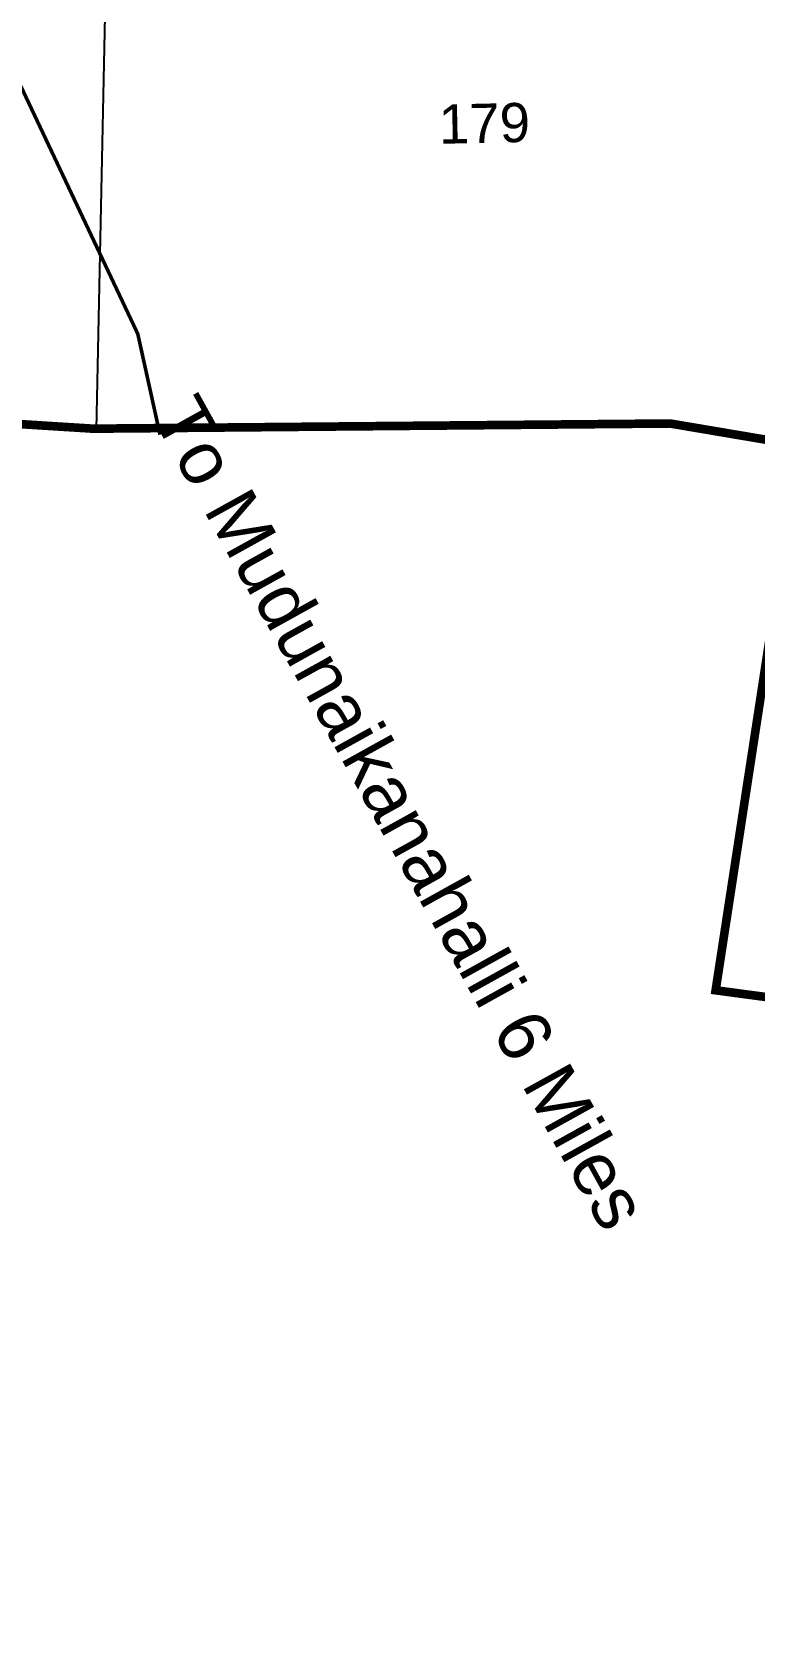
# Model space of a CAD drawing. Header units: feet. Extents: x 738530 to 748259, y 1619282 to 1626133.
# Drawn here: x 739790 to 740193, y 1621333 to 1622233 of the extents above; entities that cross this region are included whole.
import ezdxf
from ezdxf.enums import TextEntityAlignment as Align

# ---------------------------------------------------------------- set-up
doc = ezdxf.new("R2010")
doc.units = ezdxf.units.FT
doc.header["$LTSCALE"] = 15
doc.header["$MEASUREMENT"] = 0
doc.linetypes.add('ACAD_ISO02W100', pattern=[15, 12, -3])
for name, color, linetype in [('PLOT', 7, 'Continuous'), ('PLOT NO', 7, 'Continuous'), ('ROADS', 6, 'ACAD_ISO02W100'), ('VILLAGE BOUNDRY', 5, 'Continuous')]:
    doc.layers.add(name, color=color, linetype=linetype)
doc.styles.get("Standard").update_dxf_attribs({"font": 'arial.ttf'})

msp = doc.modelspace()

# ---------------------------------------------------------------- linework, layer by layer
at = {"layer": 'PLOT'}
msp.add_lwpolyline([(739826.59, 1622012.29), (739825.94, 1622011.62), (739833.08, 1622357.36), (739844.66, 1622589.48)], dxfattribs=at)
at = {"layer": 'ROADS', "ltscale": 0.15, "const_width": 2}
msp.add_lwpolyline([(739648.94, 1622539.73), (739714.3, 1622344.6), (739754.94, 1622301.02), (739766.66, 1622238.87), (739848.9, 1622064.84), (739861.28, 1622008.74)], dxfattribs=at)
at = {"layer": 'VILLAGE BOUNDRY', "linetype": 'ACAD_ISO02W100', "ltscale": 0.2, "const_width": 4.81}
msp.add_lwpolyline([(742035.33, 1620077.51), (741365.85, 1620384.56), (741241.87, 1620542.47), (740613.39, 1620857.71), (740607.6, 1620871.81), (740511.36, 1620924.88), (740524.33, 1621069.68), (740449.82, 1621084.89), (740425.76, 1621151.42), (740416.15, 1621211.96), (740404.59, 1621326.55), (740392.29, 1621403.04), (740360.87, 1621500.85), (740280.41, 1621684.77), (740170.84, 1621699.43), (740217.42, 1622002.8), (740145.44, 1622014.96), (739824.07, 1622012.07), (739338.78, 1622042.47), (739334.7, 1622091.08), (738780.33, 1622122.91)], dxfattribs=at)

# ---------------------------------------------------------------- texts
at = {"layer": 'PLOT NO'}
msp.add_text('179', height=21.823, rotation=1.27723, dxfattribs=at).set_placement((740041.99, 1622182.12), align=Align.MIDDLE_CENTER)
msp.add_text('To Mudunaikanahalli 6 Miles ', height=29.4285, rotation=298.99237, dxfattribs=at).set_placement((739856.39, 1622019.05))

doc.saveas('drawing.dxf')
